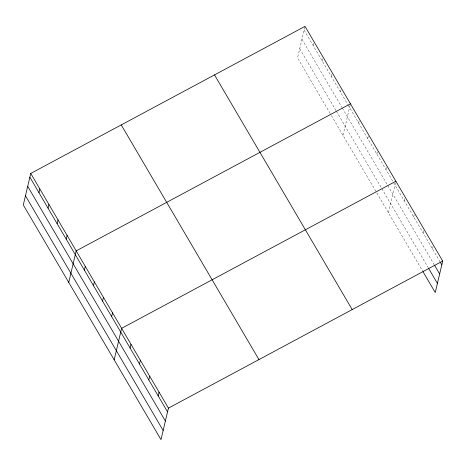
<?xml version="1.0" encoding="UTF-8"?>
<svg xmlns="http://www.w3.org/2000/svg" width="466" height="466" viewBox="0 0 466 466"><rect width="100%" height="100%" fill="white"/><g stroke="black" fill="none" stroke-linecap="round" stroke-linejoin="round"><path stroke-width="0.35" stroke-dasharray="2.33 1.75" d="M304.863 26.993L297.564 57.883L331.006 114.881M313.21 45.61L314.101 41.858M322.297 61.098L323.037 57.97M331.384 76.587L332.275 72.836M340.477 92.076L341.211 88.948M342.999 135.326L350.298 104.436M358.651 123.053L359.536 119.302M367.738 138.542L368.623 134.791M376.825 154.03L377.71 150.279M385.912 169.519L386.652 166.391M388.434 212.77L395.739 181.88M404.36 200.963L405.1 197.84M413.726 216.923L414.466 213.795M423.087 232.878L423.973 229.126M432.448 248.838L433.188 245.71M304.123 30.121L347.747 104.466M348.108 105.083L393.182 181.909M393.543 182.526L440.015 261.729M301.956 39.284L341.945 107.43M342.306 108.048L434.248 264.752M299.725 48.72L336.079 110.675M336.44 111.292L381.514 188.118M381.881 188.736L428.056 267.437M331.367 115.498L376.441 192.324M376.802 192.941L422.645 271.078"/><path stroke-width="0.7" d="M30.75 173.445L23.3 204.953L160.991 439.63L168.436 408.117L30.75 173.445L305.009 26.37L442.7 261.047L435.25 292.555L423.006 271.69M38.952 192.685L39.837 188.934M48.039 208.174L48.924 204.423M57.126 223.663L58.011 219.911M66.213 239.151L67.098 235.4M68.735 282.396L76.185 250.889L350.449 103.813M84.387 270.123L85.272 266.377M93.474 285.611L94.359 281.866M102.561 301.1L103.446 297.355M111.648 316.589L112.539 312.837M114.176 359.839L121.626 328.326L395.884 181.257M130.101 348.038L130.987 344.287M139.462 363.998L140.348 360.247M148.823 379.953L149.714 376.202M158.19 395.914L159.075 392.162M168.436 408.117L442.7 261.047M440.37 262.341L441.815 264.799M434.603 265.364L439.648 273.956M428.411 268.049L437.417 283.398M214.506 74.904L352.191 309.581M121.253 124.911L258.945 359.583M29.865 177.196L167.55 411.868M27.698 186.353L165.383 421.031M25.467 195.796L163.152 430.468"/></g></svg>
